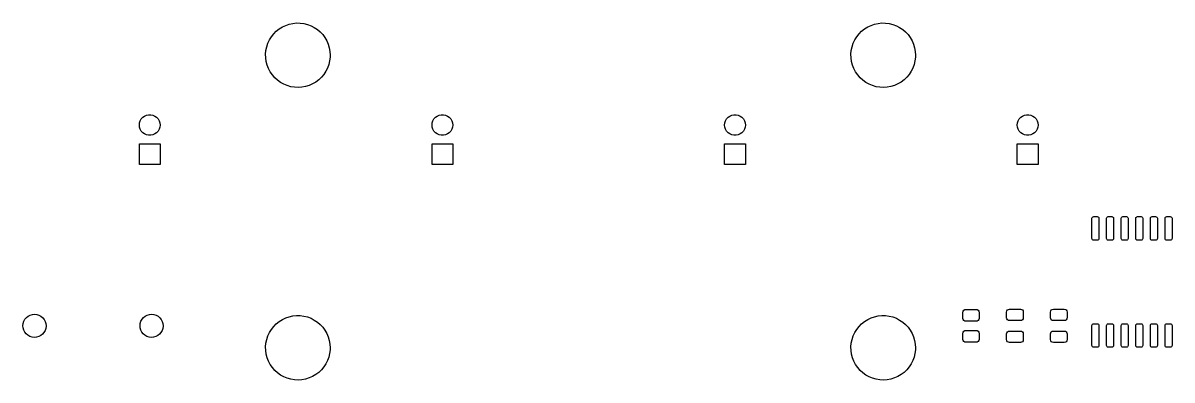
# Model space of a CAD drawing. Extents: x 17 to 415, y -139 to -108.
# Drawn here: x 115.8 to 215.6, y -138.7 to -107.7 of the extents above; entities that cross this region are included whole.
import ezdxf

# ---------------------------------------------------------------- set-up
doc = ezdxf.new("R2010")
doc.units = 0
doc.layers.add('BLACK', color=7, linetype='CONTINUOUS')

msp = doc.modelspace()

# ---------------------------------------------------------------- linework, layer by layer
at = {"layer": 'BLACK', "linetype": 'CONTINUOUS'}
for p, q in [((139.262, -107.724), (139.583, -107.692)), ((139.583, -107.692), (139.905, -107.698)), ((139.905, -107.698), (140.225, -107.74)), ((190.062, -107.724), (190.383, -107.692)), ((190.383, -107.692), (190.705, -107.698)), ((190.705, -107.698), (191.025, -107.74)), ((137.401, -108.892), (137.6, -108.638)), ((137.6, -108.638), (137.826, -108.409)), ((137.826, -108.409), (138.078, -108.208)), ((138.078, -108.208), (138.351, -108.036)), ((138.351, -108.036), (138.642, -107.898)), ((138.642, -107.898), (138.947, -107.793)), ((138.947, -107.793), (139.262, -107.724)), ((140.225, -107.74), (140.537, -107.818)), ((140.537, -107.818), (140.839, -107.932)), ((140.839, -107.932), (141.125, -108.08)), ((141.125, -108.08), (141.393, -108.26)), ((141.393, -108.26), (141.638, -108.469)), ((141.638, -108.469), (141.857, -108.705)), ((188.201, -108.892), (188.4, -108.638)), ((188.4, -108.638), (188.626, -108.409)), ((188.626, -108.409), (188.878, -108.208)), ((188.878, -108.208), (189.151, -108.036)), ((189.151, -108.036), (189.442, -107.898)), ((189.442, -107.898), (189.747, -107.793)), ((189.747, -107.793), (190.062, -107.724)), ((191.025, -107.74), (191.337, -107.818)), ((191.337, -107.818), (191.639, -107.932)), ((191.639, -107.932), (191.925, -108.08)), ((191.925, -108.08), (192.193, -108.26)), ((192.193, -108.26), (192.438, -108.469)), ((192.438, -108.469), (192.657, -108.705)), ((136.995, -109.765), (137.097, -109.459)), ((137.097, -109.459), (137.232, -109.167)), ((137.232, -109.167), (137.401, -108.892)), ((141.857, -108.705), (142.048, -108.965)), ((142.048, -108.965), (142.208, -109.245)), ((142.208, -109.245), (142.334, -109.542)), ((142.334, -109.542), (142.426, -109.851)), ((187.795, -109.765), (187.897, -109.459)), ((187.897, -109.459), (188.032, -109.167)), ((188.032, -109.167), (188.201, -108.892)), ((192.657, -108.705), (192.848, -108.965)), ((192.848, -108.965), (193.008, -109.245)), ((193.008, -109.245), (193.134, -109.542)), ((193.134, -109.542), (193.226, -109.851)), ((136.901, -110.402), (136.93, -110.081)), ((136.91, -110.724), (136.901, -110.402)), ((136.93, -110.081), (136.995, -109.765)), ((142.426, -109.851), (142.481, -110.168)), ((142.494, -110.666), (142.456, -110.986)), ((142.481, -110.168), (142.5, -110.49)), ((142.5, -110.49), (142.494, -110.666)), ((187.701, -110.402), (187.73, -110.081)), ((187.71, -110.724), (187.701, -110.402)), ((187.73, -110.081), (187.795, -109.765)), ((193.226, -109.851), (193.281, -110.168)), ((193.294, -110.666), (193.256, -110.986)), ((193.281, -110.168), (193.3, -110.49)), ((193.3, -110.49), (193.294, -110.666)), ((136.955, -111.043), (136.91, -110.724)), ((137.037, -111.355), (136.955, -111.043)), ((137.154, -111.656), (137.037, -111.355)), ((137.305, -111.94), (137.154, -111.656)), ((142.27, -111.602), (142.125, -111.89)), ((142.38, -111.299), (142.27, -111.602)), ((142.456, -110.986), (142.38, -111.299)), ((187.755, -111.043), (187.71, -110.724)), ((187.837, -111.355), (187.755, -111.043)), ((187.954, -111.656), (187.837, -111.355)), ((188.105, -111.94), (187.954, -111.656)), ((193.07, -111.602), (192.925, -111.89)), ((193.18, -111.299), (193.07, -111.602)), ((193.256, -110.986), (193.18, -111.299)), ((137.488, -112.206), (137.305, -111.94)), ((137.699, -112.449), (137.488, -112.206)), ((137.938, -112.666), (137.699, -112.449)), ((138.2, -112.854), (137.938, -112.666)), ((141.507, -112.629), (141.249, -112.822)), ((141.741, -112.407), (141.507, -112.629)), ((141.948, -112.159), (141.741, -112.407)), ((142.125, -111.89), (141.948, -112.159)), ((188.288, -112.206), (188.105, -111.94)), ((188.499, -112.449), (188.288, -112.206)), ((188.738, -112.666), (188.499, -112.449)), ((189, -112.854), (188.738, -112.666)), ((192.307, -112.629), (192.049, -112.822)), ((192.541, -112.407), (192.307, -112.629)), ((192.748, -112.159), (192.541, -112.407)), ((192.925, -111.89), (192.748, -112.159)), ((138.481, -113.011), (138.2, -112.854)), ((138.779, -113.134), (138.481, -113.011)), ((139.089, -113.223), (138.779, -113.134)), ((139.407, -113.275), (139.089, -113.223)), ((139.729, -113.29), (139.407, -113.275)), ((140.051, -113.268), (139.729, -113.29)), ((140.368, -113.209), (140.051, -113.268)), ((140.676, -113.114), (140.368, -113.209)), ((140.971, -112.985), (140.676, -113.114)), ((141.249, -112.822), (140.971, -112.985)), ((189.281, -113.011), (189, -112.854)), ((189.579, -113.134), (189.281, -113.011)), ((189.889, -113.223), (189.579, -113.134)), ((190.207, -113.275), (189.889, -113.223)), ((190.529, -113.29), (190.207, -113.275)), ((190.851, -113.268), (190.529, -113.29)), ((191.168, -113.209), (190.851, -113.268)), ((191.476, -113.114), (191.168, -113.209)), ((191.771, -112.985), (191.476, -113.114)), ((192.049, -112.822), (191.771, -112.985)), ((126.561, -115.695), (126.745, -115.656)), ((126.745, -115.656), (126.933, -115.656)), ((126.933, -115.656), (127.117, -115.695)), ((151.961, -115.695), (152.145, -115.656)), ((152.145, -115.656), (152.333, -115.656)), ((152.333, -115.656), (152.517, -115.695)), ((177.361, -115.695), (177.545, -115.656)), ((177.545, -115.656), (177.733, -115.656)), ((177.733, -115.656), (177.917, -115.695)), ((202.761, -115.695), (202.945, -115.656)), ((202.945, -115.656), (203.133, -115.656)), ((203.133, -115.656), (203.317, -115.695)), ((125.939, -116.551), (125.959, -116.364)), ((125.959, -116.738), (125.939, -116.551)), ((125.959, -116.364), (126.017, -116.185)), ((126.017, -116.185), (126.111, -116.022)), ((126.111, -116.022), (126.237, -115.882)), ((126.237, -115.882), (126.389, -115.772)), ((126.389, -115.772), (126.561, -115.695)), ((127.117, -115.695), (127.289, -115.772)), ((127.289, -115.772), (127.441, -115.882)), ((127.441, -115.882), (127.567, -116.022)), ((127.567, -116.022), (127.661, -116.185)), ((127.661, -116.185), (127.719, -116.364)), ((127.719, -116.364), (127.739, -116.551)), ((127.739, -116.551), (127.719, -116.738)), ((151.339, -116.551), (151.359, -116.364)), ((151.359, -116.738), (151.339, -116.551)), ((151.359, -116.364), (151.417, -116.185)), ((151.417, -116.185), (151.511, -116.022)), ((151.511, -116.022), (151.637, -115.882)), ((151.637, -115.882), (151.789, -115.772)), ((151.789, -115.772), (151.961, -115.695)), ((152.517, -115.695), (152.689, -115.772)), ((152.689, -115.772), (152.841, -115.882)), ((152.841, -115.882), (152.967, -116.022)), ((152.967, -116.022), (153.061, -116.185)), ((153.061, -116.185), (153.119, -116.364)), ((153.119, -116.364), (153.139, -116.551)), ((153.139, -116.551), (153.119, -116.738)), ((176.739, -116.551), (176.759, -116.364)), ((176.759, -116.738), (176.739, -116.551)), ((176.759, -116.364), (176.817, -116.185)), ((176.817, -116.185), (176.911, -116.022)), ((176.911, -116.022), (177.037, -115.882)), ((177.037, -115.882), (177.189, -115.772)), ((177.189, -115.772), (177.361, -115.695)), ((177.917, -115.695), (178.089, -115.772)), ((178.089, -115.772), (178.241, -115.882)), ((178.241, -115.882), (178.367, -116.022)), ((178.367, -116.022), (178.461, -116.185)), ((178.461, -116.185), (178.519, -116.364)), ((178.519, -116.364), (178.539, -116.551)), ((178.539, -116.551), (178.519, -116.738)), ((202.139, -116.551), (202.159, -116.364)), ((202.159, -116.738), (202.139, -116.551)), ((202.159, -116.364), (202.217, -116.185)), ((202.217, -116.185), (202.311, -116.022)), ((202.311, -116.022), (202.437, -115.882)), ((202.437, -115.882), (202.589, -115.772)), ((202.589, -115.772), (202.761, -115.695)), ((203.317, -115.695), (203.489, -115.772)), ((203.489, -115.772), (203.641, -115.882)), ((203.641, -115.882), (203.767, -116.022)), ((203.767, -116.022), (203.861, -116.185)), ((203.861, -116.185), (203.919, -116.364)), ((203.919, -116.364), (203.939, -116.551)), ((203.939, -116.551), (203.919, -116.738)), ((126.017, -116.917), (125.959, -116.738)), ((126.111, -117.08), (126.017, -116.917)), ((126.237, -117.22), (126.111, -117.08)), ((126.389, -117.33), (126.237, -117.22)), ((126.561, -117.407), (126.389, -117.33)), ((126.745, -117.446), (126.561, -117.407)), ((126.933, -117.446), (126.745, -117.446)), ((127.117, -117.407), (126.933, -117.446)), ((127.289, -117.33), (127.117, -117.407)), ((127.441, -117.22), (127.289, -117.33)), ((127.567, -117.08), (127.441, -117.22)), ((127.661, -116.917), (127.567, -117.08)), ((127.719, -116.738), (127.661, -116.917)), ((151.417, -116.917), (151.359, -116.738)), ((151.511, -117.08), (151.417, -116.917)), ((151.637, -117.22), (151.511, -117.08)), ((151.789, -117.33), (151.637, -117.22)), ((151.961, -117.407), (151.789, -117.33)), ((152.145, -117.446), (151.961, -117.407)), ((152.333, -117.446), (152.145, -117.446)), ((152.517, -117.407), (152.333, -117.446)), ((152.689, -117.33), (152.517, -117.407)), ((152.841, -117.22), (152.689, -117.33)), ((152.967, -117.08), (152.841, -117.22)), ((153.061, -116.917), (152.967, -117.08)), ((153.119, -116.738), (153.061, -116.917)), ((176.817, -116.917), (176.759, -116.738)), ((176.911, -117.08), (176.817, -116.917)), ((177.037, -117.22), (176.911, -117.08)), ((177.189, -117.33), (177.037, -117.22)), ((177.361, -117.407), (177.189, -117.33)), ((177.545, -117.446), (177.361, -117.407)), ((177.733, -117.446), (177.545, -117.446)), ((177.917, -117.407), (177.733, -117.446)), ((178.089, -117.33), (177.917, -117.407)), ((178.241, -117.22), (178.089, -117.33)), ((178.367, -117.08), (178.241, -117.22)), ((178.461, -116.917), (178.367, -117.08)), ((178.519, -116.738), (178.461, -116.917)), ((202.217, -116.917), (202.159, -116.738)), ((202.311, -117.08), (202.217, -116.917)), ((202.437, -117.22), (202.311, -117.08)), ((202.589, -117.33), (202.437, -117.22)), ((202.761, -117.407), (202.589, -117.33)), ((202.945, -117.446), (202.761, -117.407)), ((203.133, -117.446), (202.945, -117.446)), ((203.317, -117.407), (203.133, -117.446)), ((203.489, -117.33), (203.317, -117.407)), ((203.641, -117.22), (203.489, -117.33)), ((203.767, -117.08), (203.641, -117.22)), ((203.861, -116.917), (203.767, -117.08)), ((203.919, -116.738), (203.861, -116.917)), ((125.939, -119.991), (125.939, -118.191)), ((125.939, -118.191), (127.739, -118.191)), ((127.739, -118.191), (127.739, -119.991)), ((151.339, -119.991), (151.339, -118.191)), ((151.339, -118.191), (153.139, -118.191)), ((153.139, -118.191), (153.139, -119.991)), ((176.739, -119.991), (176.739, -118.191)), ((176.739, -118.191), (178.539, -118.191)), ((178.539, -118.191), (178.539, -119.991)), ((202.139, -119.991), (202.139, -118.191)), ((202.139, -118.191), (203.939, -118.191)), ((203.939, -118.191), (203.939, -119.991)), ((127.739, -119.991), (125.939, -119.991)), ((153.139, -119.991), (151.339, -119.991)), ((178.539, -119.991), (176.739, -119.991)), ((203.939, -119.991), (202.139, -119.991)), ((208.615, -124.65), (208.626, -124.593)), ((208.615, -126.4), (208.615, -124.65)), ((208.626, -124.593), (208.659, -124.544)), ((208.659, -124.544), (208.708, -124.511)), ((208.708, -124.511), (208.765, -124.5)), ((208.765, -124.5), (209.065, -124.5)), ((209.065, -124.5), (209.122, -124.511)), ((209.122, -124.511), (209.171, -124.544)), ((209.171, -124.544), (209.204, -124.593)), ((209.204, -124.593), (209.215, -124.65)), ((209.215, -124.65), (209.215, -126.4)), ((209.885, -124.65), (209.896, -124.593)), ((209.885, -126.4), (209.885, -124.65)), ((209.896, -124.593), (209.929, -124.544)), ((209.929, -124.544), (209.978, -124.511)), ((209.978, -124.511), (210.035, -124.5)), ((210.035, -124.5), (210.335, -124.5)), ((210.335, -124.5), (210.392, -124.511)), ((210.392, -124.511), (210.441, -124.544)), ((210.441, -124.544), (210.474, -124.593)), ((210.474, -124.593), (210.485, -124.65)), ((210.485, -124.65), (210.485, -126.4)), ((211.155, -124.65), (211.166, -124.593)), ((211.155, -126.4), (211.155, -124.65)), ((211.166, -124.593), (211.199, -124.544)), ((211.199, -124.544), (211.248, -124.511)), ((211.248, -124.511), (211.305, -124.5)), ((211.305, -124.5), (211.605, -124.5)), ((211.605, -124.5), (211.662, -124.511)), ((211.662, -124.511), (211.711, -124.544)), ((211.711, -124.544), (211.744, -124.593)), ((211.744, -124.593), (211.755, -124.65)), ((211.755, -124.65), (211.755, -126.4)), ((212.425, -124.65), (212.436, -124.593)), ((212.425, -126.4), (212.425, -124.65)), ((212.436, -124.593), (212.469, -124.544)), ((212.469, -124.544), (212.518, -124.511)), ((212.518, -124.511), (212.575, -124.5)), ((212.575, -124.5), (212.875, -124.5)), ((212.875, -124.5), (212.932, -124.511)), ((212.932, -124.511), (212.981, -124.544)), ((212.981, -124.544), (213.014, -124.593)), ((213.014, -124.593), (213.025, -124.65)), ((213.025, -124.65), (213.025, -126.4)), ((213.695, -124.65), (213.706, -124.593)), ((213.695, -126.4), (213.695, -124.65)), ((213.706, -124.593), (213.739, -124.544)), ((213.739, -124.544), (213.788, -124.511)), ((213.788, -124.511), (213.845, -124.5)), ((213.845, -124.5), (214.145, -124.5)), ((214.145, -124.5), (214.202, -124.511)), ((214.202, -124.511), (214.251, -124.544)), ((214.251, -124.544), (214.284, -124.593)), ((214.284, -124.593), (214.295, -124.65)), ((214.295, -124.65), (214.295, -126.4)), ((214.965, -124.65), (214.976, -124.593)), ((214.965, -126.4), (214.965, -124.65)), ((214.976, -124.593), (215.009, -124.544)), ((215.009, -124.544), (215.058, -124.511)), ((215.058, -124.511), (215.115, -124.5)), ((215.115, -124.5), (215.415, -124.5)), ((215.415, -124.5), (215.472, -124.511)), ((215.472, -124.511), (215.521, -124.544)), ((215.521, -124.544), (215.554, -124.593)), ((215.554, -124.593), (215.565, -124.65)), ((215.565, -124.65), (215.565, -126.4)), ((208.626, -126.457), (208.615, -126.4)), ((208.659, -126.506), (208.626, -126.457)), ((208.708, -126.539), (208.659, -126.506)), ((208.765, -126.55), (208.708, -126.539)), ((209.065, -126.55), (208.765, -126.55)), ((209.122, -126.539), (209.065, -126.55)), ((209.171, -126.506), (209.122, -126.539)), ((209.204, -126.457), (209.171, -126.506)), ((209.215, -126.4), (209.204, -126.457)), ((209.896, -126.457), (209.885, -126.4)), ((209.929, -126.506), (209.896, -126.457)), ((209.978, -126.539), (209.929, -126.506)), ((210.035, -126.55), (209.978, -126.539)), ((210.335, -126.55), (210.035, -126.55)), ((210.392, -126.539), (210.335, -126.55)), ((210.441, -126.506), (210.392, -126.539)), ((210.474, -126.457), (210.441, -126.506)), ((210.485, -126.4), (210.474, -126.457)), ((211.166, -126.457), (211.155, -126.4)), ((211.199, -126.506), (211.166, -126.457)), ((211.248, -126.539), (211.199, -126.506)), ((211.305, -126.55), (211.248, -126.539)), ((211.605, -126.55), (211.305, -126.55)), ((211.662, -126.539), (211.605, -126.55)), ((211.711, -126.506), (211.662, -126.539)), ((211.744, -126.457), (211.711, -126.506)), ((211.755, -126.4), (211.744, -126.457)), ((212.436, -126.457), (212.425, -126.4)), ((212.469, -126.506), (212.436, -126.457)), ((212.518, -126.539), (212.469, -126.506)), ((212.575, -126.55), (212.518, -126.539)), ((212.875, -126.55), (212.575, -126.55)), ((212.932, -126.539), (212.875, -126.55)), ((212.981, -126.506), (212.932, -126.539)), ((213.014, -126.457), (212.981, -126.506)), ((213.025, -126.4), (213.014, -126.457)), ((213.706, -126.457), (213.695, -126.4)), ((213.739, -126.506), (213.706, -126.457)), ((213.788, -126.539), (213.739, -126.506)), ((213.845, -126.55), (213.788, -126.539)), ((214.145, -126.55), (213.845, -126.55)), ((214.202, -126.539), (214.145, -126.55)), ((214.251, -126.506), (214.202, -126.539)), ((214.284, -126.457), (214.251, -126.506)), ((214.295, -126.4), (214.284, -126.457)), ((214.976, -126.457), (214.965, -126.4)), ((215.009, -126.506), (214.976, -126.457)), ((215.058, -126.539), (215.009, -126.506)), ((215.115, -126.55), (215.058, -126.539)), ((215.415, -126.55), (215.115, -126.55)), ((215.472, -126.539), (215.415, -126.55)), ((215.521, -126.506), (215.472, -126.539)), ((215.554, -126.457), (215.521, -126.506)), ((215.565, -126.4), (215.554, -126.457)), ((197.439, -132.714), (197.493, -132.633)), ((197.493, -132.633), (197.574, -132.579)), ((197.574, -132.579), (197.67, -132.56)), ((197.67, -132.56), (198.57, -132.56)), ((198.57, -132.56), (198.666, -132.579)), ((198.666, -132.579), (198.747, -132.633)), ((198.747, -132.633), (198.801, -132.714)), ((201.224, -132.689), (201.278, -132.608)), ((201.278, -132.608), (201.359, -132.554)), ((201.359, -132.554), (201.455, -132.535)), ((201.455, -132.535), (202.405, -132.535)), ((202.405, -132.535), (202.501, -132.554)), ((202.501, -132.554), (202.582, -132.608)), ((202.582, -132.608), (202.636, -132.689)), ((205.034, -132.689), (205.088, -132.608)), ((205.088, -132.608), (205.169, -132.554)), ((205.169, -132.554), (205.265, -132.535)), ((205.265, -132.535), (206.215, -132.535)), ((206.215, -132.535), (206.311, -132.554)), ((206.311, -132.554), (206.392, -132.608)), ((206.392, -132.608), (206.446, -132.689)), ((115.862, -133.777), (115.921, -133.591)), ((115.921, -133.591), (116.015, -133.42)), ((116.015, -133.42), (116.14, -133.271)), ((116.14, -133.271), (116.292, -133.148)), ((116.292, -133.148), (116.465, -133.058)), ((116.465, -133.058), (116.653, -133.003)), ((116.653, -133.003), (116.847, -132.985)), ((116.847, -132.985), (117.041, -133.005)), ((117.041, -133.005), (117.228, -133.063)), ((117.228, -133.063), (117.399, -133.156)), ((117.399, -133.156), (117.55, -133.28)), ((117.55, -133.28), (117.673, -133.432)), ((117.673, -133.432), (117.765, -133.604)), ((117.765, -133.604), (117.821, -133.791)), ((126.022, -133.777), (126.081, -133.591)), ((126.081, -133.591), (126.175, -133.42)), ((126.175, -133.42), (126.3, -133.271)), ((126.3, -133.271), (126.452, -133.148)), ((126.452, -133.148), (126.625, -133.058)), ((126.625, -133.058), (126.813, -133.003)), ((126.813, -133.003), (127.007, -132.985)), ((127.007, -132.985), (127.201, -133.005)), ((127.201, -133.005), (127.388, -133.063)), ((127.388, -133.063), (127.559, -133.156)), ((127.559, -133.156), (127.71, -133.28)), ((127.71, -133.28), (127.833, -133.432)), ((127.833, -133.432), (127.925, -133.604)), ((127.925, -133.604), (127.981, -133.791)), ((137.826, -133.809), (138.078, -133.608)), ((138.078, -133.608), (138.351, -133.436)), ((138.351, -133.436), (138.642, -133.298)), ((138.642, -133.298), (138.947, -133.193)), ((138.947, -133.193), (139.262, -133.124)), ((139.262, -133.124), (139.583, -133.092)), ((139.583, -133.092), (139.905, -133.098)), ((139.905, -133.098), (140.225, -133.14)), ((140.225, -133.14), (140.537, -133.218)), ((140.537, -133.218), (140.839, -133.332)), ((140.839, -133.332), (141.125, -133.48)), ((141.125, -133.48), (141.393, -133.66)), ((188.626, -133.809), (188.878, -133.608)), ((188.878, -133.608), (189.151, -133.436)), ((189.151, -133.436), (189.442, -133.298)), ((189.442, -133.298), (189.747, -133.193)), ((189.747, -133.193), (190.062, -133.124)), ((190.062, -133.124), (190.383, -133.092)), ((190.383, -133.092), (190.705, -133.098)), ((190.705, -133.098), (191.025, -133.14)), ((191.025, -133.14), (191.337, -133.218)), ((191.337, -133.218), (191.639, -133.332)), ((191.639, -133.332), (191.925, -133.48)), ((191.925, -133.48), (192.193, -133.66)), ((197.42, -132.81), (197.439, -132.714)), ((197.42, -133.335), (197.42, -132.81)), ((197.439, -133.431), (197.42, -133.335)), ((197.493, -133.512), (197.439, -133.431)), ((197.574, -133.566), (197.493, -133.512)), ((197.67, -133.585), (197.574, -133.566)), ((198.57, -133.585), (197.67, -133.585)), ((198.666, -133.566), (198.57, -133.585)), ((198.747, -133.512), (198.666, -133.566)), ((198.801, -133.431), (198.747, -133.512)), ((198.801, -132.714), (198.82, -132.81)), ((198.82, -133.335), (198.801, -133.431)), ((198.82, -132.81), (198.82, -133.335)), ((201.205, -132.785), (201.224, -132.689)), ((201.205, -133.285), (201.205, -132.785)), ((201.224, -133.381), (201.205, -133.285)), ((201.278, -133.462), (201.224, -133.381)), ((201.359, -133.516), (201.278, -133.462)), ((201.455, -133.535), (201.359, -133.516)), ((202.405, -133.535), (201.455, -133.535)), ((202.501, -133.516), (202.405, -133.535)), ((202.582, -133.462), (202.501, -133.516)), ((202.636, -133.381), (202.582, -133.462)), ((202.636, -132.689), (202.655, -132.785)), ((202.655, -133.285), (202.636, -133.381)), ((202.655, -132.785), (202.655, -133.285)), ((205.015, -132.785), (205.034, -132.689)), ((205.015, -133.285), (205.015, -132.785)), ((205.034, -133.381), (205.015, -133.285)), ((205.088, -133.462), (205.034, -133.381)), ((205.169, -133.516), (205.088, -133.462)), ((205.265, -133.535), (205.169, -133.516)), ((206.215, -133.535), (205.265, -133.535)), ((206.311, -133.516), (206.215, -133.535)), ((206.392, -133.462), (206.311, -133.516)), ((206.446, -133.381), (206.392, -133.462)), ((206.446, -132.689), (206.465, -132.785)), ((206.465, -133.285), (206.446, -133.381)), ((206.465, -132.785), (206.465, -133.285)), ((115.84, -133.971), (115.862, -133.777)), ((115.856, -134.166), (115.84, -133.971)), ((115.91, -134.353), (115.856, -134.166)), ((115.999, -134.527), (115.91, -134.353)), ((116.121, -134.68), (115.999, -134.527)), ((117.657, -134.561), (117.53, -134.709)), ((117.754, -134.392), (117.657, -134.561)), ((117.815, -134.207), (117.754, -134.392)), ((117.84, -134.013), (117.815, -134.207)), ((117.821, -133.791), (117.84, -133.985)), ((117.84, -133.985), (117.84, -134.013)), ((126, -133.971), (126.022, -133.777)), ((126.016, -134.166), (126, -133.971)), ((126.07, -134.353), (126.016, -134.166)), ((126.159, -134.527), (126.07, -134.353)), ((126.281, -134.68), (126.159, -134.527)), ((127.817, -134.561), (127.69, -134.709)), ((127.914, -134.392), (127.817, -134.561)), ((127.975, -134.207), (127.914, -134.392)), ((128, -134.013), (127.975, -134.207)), ((127.981, -133.791), (128, -133.985)), ((128, -133.985), (128, -134.013)), ((137.097, -134.859), (137.232, -134.567)), ((137.232, -134.567), (137.401, -134.292)), ((137.401, -134.292), (137.6, -134.038)), ((137.6, -134.038), (137.826, -133.809)), ((141.393, -133.66), (141.638, -133.869)), ((141.638, -133.869), (141.857, -134.105)), ((141.857, -134.105), (142.048, -134.365)), ((142.048, -134.365), (142.208, -134.645)), ((187.897, -134.859), (188.032, -134.567)), ((188.032, -134.567), (188.201, -134.292)), ((188.201, -134.292), (188.4, -134.038)), ((188.4, -134.038), (188.626, -133.809)), ((192.193, -133.66), (192.438, -133.869)), ((192.438, -133.869), (192.657, -134.105)), ((192.657, -134.105), (192.848, -134.365)), ((192.848, -134.365), (193.008, -134.645)), ((197.42, -134.635), (197.439, -134.539)), ((197.439, -134.539), (197.493, -134.458)), ((197.493, -134.458), (197.574, -134.404)), ((197.574, -134.404), (197.67, -134.385)), ((197.67, -134.385), (198.57, -134.385)), ((198.57, -134.385), (198.666, -134.404)), ((198.666, -134.404), (198.747, -134.458)), ((198.747, -134.458), (198.801, -134.539)), ((198.801, -134.539), (198.82, -134.635)), ((201.205, -134.685), (201.224, -134.589)), ((201.224, -134.589), (201.278, -134.508)), ((201.278, -134.508), (201.359, -134.454)), ((201.359, -134.454), (201.455, -134.435)), ((201.455, -134.435), (202.405, -134.435)), ((202.405, -134.435), (202.501, -134.454)), ((202.501, -134.454), (202.582, -134.508)), ((202.582, -134.508), (202.636, -134.589)), ((202.636, -134.589), (202.655, -134.685)), ((205.015, -134.685), (205.034, -134.589)), ((205.034, -134.589), (205.088, -134.508)), ((205.088, -134.508), (205.169, -134.454)), ((205.169, -134.454), (205.265, -134.435)), ((205.265, -134.435), (206.215, -134.435)), ((206.215, -134.435), (206.311, -134.454)), ((206.311, -134.454), (206.392, -134.508)), ((206.392, -134.508), (206.446, -134.589)), ((206.446, -134.589), (206.465, -134.685)), ((208.615, -133.95), (208.626, -133.893)), ((208.615, -135.7), (208.615, -133.95)), ((208.626, -133.893), (208.659, -133.844)), ((208.659, -133.844), (208.708, -133.811)), ((208.708, -133.811), (208.765, -133.8)), ((208.765, -133.8), (209.065, -133.8)), ((209.065, -133.8), (209.122, -133.811)), ((209.122, -133.811), (209.171, -133.844)), ((209.171, -133.844), (209.204, -133.893)), ((209.204, -133.893), (209.215, -133.95)), ((209.215, -133.95), (209.215, -135.7)), ((209.885, -133.95), (209.896, -133.893)), ((209.885, -135.7), (209.885, -133.95)), ((209.896, -133.893), (209.929, -133.844)), ((209.929, -133.844), (209.978, -133.811)), ((209.978, -133.811), (210.035, -133.8)), ((210.035, -133.8), (210.335, -133.8)), ((210.335, -133.8), (210.392, -133.811)), ((210.392, -133.811), (210.441, -133.844)), ((210.441, -133.844), (210.474, -133.893)), ((210.474, -133.893), (210.485, -133.95)), ((210.485, -133.95), (210.485, -135.7)), ((211.155, -133.95), (211.166, -133.893)), ((211.155, -135.7), (211.155, -133.95)), ((211.166, -133.893), (211.199, -133.844)), ((211.199, -133.844), (211.248, -133.811)), ((211.248, -133.811), (211.305, -133.8)), ((211.305, -133.8), (211.605, -133.8)), ((211.605, -133.8), (211.662, -133.811)), ((211.662, -133.811), (211.711, -133.844)), ((211.711, -133.844), (211.744, -133.893)), ((211.744, -133.893), (211.755, -133.95)), ((211.755, -133.95), (211.755, -135.7)), ((212.425, -133.95), (212.436, -133.893)), ((212.425, -135.7), (212.425, -133.95)), ((212.436, -133.893), (212.469, -133.844)), ((212.469, -133.844), (212.518, -133.811)), ((212.518, -133.811), (212.575, -133.8)), ((212.575, -133.8), (212.875, -133.8)), ((212.875, -133.8), (212.932, -133.811)), ((212.932, -133.811), (212.981, -133.844)), ((212.981, -133.844), (213.014, -133.893)), ((213.014, -133.893), (213.025, -133.95)), ((213.025, -133.95), (213.025, -135.7)), ((213.695, -133.95), (213.706, -133.893)), ((213.695, -135.7), (213.695, -133.95)), ((213.706, -133.893), (213.739, -133.844)), ((213.739, -133.844), (213.788, -133.811)), ((213.788, -133.811), (213.845, -133.8)), ((213.845, -133.8), (214.145, -133.8)), ((214.145, -133.8), (214.202, -133.811)), ((214.202, -133.811), (214.251, -133.844)), ((214.251, -133.844), (214.284, -133.893)), ((214.284, -133.893), (214.295, -133.95)), ((214.295, -133.95), (214.295, -135.7)), ((214.965, -133.95), (214.976, -133.893)), ((214.965, -135.7), (214.965, -133.95)), ((214.976, -133.893), (215.009, -133.844)), ((215.009, -133.844), (215.058, -133.811)), ((215.058, -133.811), (215.115, -133.8)), ((215.115, -133.8), (215.415, -133.8)), ((215.415, -133.8), (215.472, -133.811)), ((215.472, -133.811), (215.521, -133.844)), ((215.521, -133.844), (215.554, -133.893)), ((215.554, -133.893), (215.565, -133.95)), ((215.565, -133.95), (215.565, -135.7)), ((116.269, -134.806), (116.121, -134.68)), ((116.44, -134.901), (116.269, -134.806)), ((116.625, -134.962), (116.44, -134.901)), ((116.819, -134.985), (116.625, -134.962)), ((117.014, -134.97), (116.819, -134.985)), ((117.202, -134.917), (117.014, -134.97)), ((117.376, -134.829), (117.202, -134.917)), ((117.53, -134.709), (117.376, -134.829)), ((126.429, -134.806), (126.281, -134.68)), ((126.6, -134.901), (126.429, -134.806)), ((126.785, -134.962), (126.6, -134.901)), ((126.979, -134.985), (126.785, -134.962)), ((127.174, -134.97), (126.979, -134.985)), ((127.362, -134.917), (127.174, -134.97)), ((127.536, -134.829), (127.362, -134.917)), ((127.69, -134.709), (127.536, -134.829)), ((136.901, -135.802), (136.93, -135.481)), ((136.93, -135.481), (136.995, -135.165)), ((136.995, -135.165), (137.097, -134.859)), ((142.208, -134.645), (142.334, -134.942)), ((142.334, -134.942), (142.426, -135.251)), ((142.426, -135.251), (142.481, -135.568)), ((142.481, -135.568), (142.5, -135.89)), ((187.701, -135.802), (187.73, -135.481)), ((187.73, -135.481), (187.795, -135.165)), ((187.795, -135.165), (187.897, -134.859)), ((193.008, -134.645), (193.134, -134.942)), ((193.134, -134.942), (193.226, -135.251)), ((193.226, -135.251), (193.281, -135.568)), ((193.281, -135.568), (193.3, -135.89)), ((197.42, -135.16), (197.42, -134.635)), ((197.439, -135.256), (197.42, -135.16)), ((197.493, -135.337), (197.439, -135.256)), ((197.574, -135.391), (197.493, -135.337)), ((197.67, -135.41), (197.574, -135.391)), ((198.57, -135.41), (197.67, -135.41)), ((198.666, -135.391), (198.57, -135.41)), ((198.747, -135.337), (198.666, -135.391)), ((198.801, -135.256), (198.747, -135.337)), ((198.82, -135.16), (198.801, -135.256)), ((198.82, -134.635), (198.82, -135.16)), ((201.205, -135.185), (201.205, -134.685)), ((201.224, -135.281), (201.205, -135.185)), ((201.278, -135.362), (201.224, -135.281)), ((201.359, -135.416), (201.278, -135.362)), ((201.455, -135.435), (201.359, -135.416)), ((202.405, -135.435), (201.455, -135.435)), ((202.501, -135.416), (202.405, -135.435)), ((202.582, -135.362), (202.501, -135.416)), ((202.636, -135.281), (202.582, -135.362)), ((202.655, -135.185), (202.636, -135.281)), ((202.655, -134.685), (202.655, -135.185)), ((205.015, -135.185), (205.015, -134.685)), ((205.034, -135.281), (205.015, -135.185)), ((205.088, -135.362), (205.034, -135.281)), ((205.169, -135.416), (205.088, -135.362)), ((205.265, -135.435), (205.169, -135.416)), ((206.215, -135.435), (205.265, -135.435)), ((206.311, -135.416), (206.215, -135.435)), ((206.392, -135.362), (206.311, -135.416)), ((206.446, -135.281), (206.392, -135.362)), ((206.465, -135.185), (206.446, -135.281)), ((206.465, -134.685), (206.465, -135.185)), ((136.91, -136.124), (136.901, -135.802)), ((136.955, -136.443), (136.91, -136.124)), ((137.037, -136.755), (136.955, -136.443)), ((142.456, -136.386), (142.38, -136.699)), ((142.494, -136.066), (142.456, -136.386)), ((142.5, -135.89), (142.494, -136.066)), ((187.71, -136.124), (187.701, -135.802)), ((187.755, -136.443), (187.71, -136.124)), ((187.837, -136.755), (187.755, -136.443)), ((193.256, -136.386), (193.18, -136.699)), ((193.294, -136.066), (193.256, -136.386)), ((193.3, -135.89), (193.294, -136.066)), ((208.626, -135.757), (208.615, -135.7)), ((208.659, -135.806), (208.626, -135.757)), ((208.708, -135.839), (208.659, -135.806)), ((208.765, -135.85), (208.708, -135.839)), ((209.065, -135.85), (208.765, -135.85)), ((209.122, -135.839), (209.065, -135.85)), ((209.171, -135.806), (209.122, -135.839)), ((209.204, -135.757), (209.171, -135.806)), ((209.215, -135.7), (209.204, -135.757)), ((209.896, -135.757), (209.885, -135.7)), ((209.929, -135.806), (209.896, -135.757)), ((209.978, -135.839), (209.929, -135.806)), ((210.035, -135.85), (209.978, -135.839)), ((210.335, -135.85), (210.035, -135.85)), ((210.392, -135.839), (210.335, -135.85)), ((210.441, -135.806), (210.392, -135.839)), ((210.474, -135.757), (210.441, -135.806)), ((210.485, -135.7), (210.474, -135.757)), ((211.166, -135.757), (211.155, -135.7)), ((211.199, -135.806), (211.166, -135.757)), ((211.248, -135.839), (211.199, -135.806)), ((211.305, -135.85), (211.248, -135.839)), ((211.605, -135.85), (211.305, -135.85)), ((211.662, -135.839), (211.605, -135.85)), ((211.711, -135.806), (211.662, -135.839)), ((211.744, -135.757), (211.711, -135.806)), ((211.755, -135.7), (211.744, -135.757)), ((212.436, -135.757), (212.425, -135.7)), ((212.469, -135.806), (212.436, -135.757)), ((212.518, -135.839), (212.469, -135.806)), ((212.575, -135.85), (212.518, -135.839)), ((212.875, -135.85), (212.575, -135.85)), ((212.932, -135.839), (212.875, -135.85)), ((212.981, -135.806), (212.932, -135.839)), ((213.014, -135.757), (212.981, -135.806)), ((213.025, -135.7), (213.014, -135.757)), ((213.706, -135.757), (213.695, -135.7)), ((213.739, -135.806), (213.706, -135.757)), ((213.788, -135.839), (213.739, -135.806)), ((213.845, -135.85), (213.788, -135.839)), ((214.145, -135.85), (213.845, -135.85)), ((214.202, -135.839), (214.145, -135.85)), ((214.251, -135.806), (214.202, -135.839)), ((214.284, -135.757), (214.251, -135.806)), ((214.295, -135.7), (214.284, -135.757)), ((214.976, -135.757), (214.965, -135.7)), ((215.009, -135.806), (214.976, -135.757)), ((215.058, -135.839), (215.009, -135.806)), ((215.115, -135.85), (215.058, -135.839)), ((215.415, -135.85), (215.115, -135.85)), ((215.472, -135.839), (215.415, -135.85)), ((215.521, -135.806), (215.472, -135.839)), ((215.554, -135.757), (215.521, -135.806)), ((215.565, -135.7), (215.554, -135.757)), ((137.154, -137.056), (137.037, -136.755)), ((137.305, -137.34), (137.154, -137.056)), ((137.488, -137.606), (137.305, -137.34)), ((137.699, -137.849), (137.488, -137.606)), ((141.948, -137.559), (141.741, -137.807)), ((142.125, -137.29), (141.948, -137.559)), ((142.27, -137.002), (142.125, -137.29)), ((142.38, -136.699), (142.27, -137.002)), ((187.954, -137.056), (187.837, -136.755)), ((188.105, -137.34), (187.954, -137.056)), ((188.288, -137.606), (188.105, -137.34)), ((188.499, -137.849), (188.288, -137.606)), ((192.748, -137.559), (192.541, -137.807)), ((192.925, -137.29), (192.748, -137.559)), ((193.07, -137.002), (192.925, -137.29)), ((193.18, -136.699), (193.07, -137.002)), ((137.938, -138.066), (137.699, -137.849)), ((138.2, -138.254), (137.938, -138.066)), ((138.481, -138.411), (138.2, -138.254)), ((138.779, -138.534), (138.481, -138.411)), ((139.089, -138.623), (138.779, -138.534)), ((140.368, -138.609), (140.051, -138.668)), ((140.676, -138.514), (140.368, -138.609)), ((140.971, -138.385), (140.676, -138.514)), ((141.249, -138.222), (140.971, -138.385)), ((141.507, -138.029), (141.249, -138.222)), ((141.741, -137.807), (141.507, -138.029)), ((188.738, -138.066), (188.499, -137.849)), ((189, -138.254), (188.738, -138.066)), ((189.281, -138.411), (189, -138.254)), ((189.579, -138.534), (189.281, -138.411)), ((189.889, -138.623), (189.579, -138.534)), ((191.168, -138.609), (190.851, -138.668)), ((191.476, -138.514), (191.168, -138.609)), ((191.771, -138.385), (191.476, -138.514)), ((192.049, -138.222), (191.771, -138.385)), ((192.307, -138.029), (192.049, -138.222)), ((192.541, -137.807), (192.307, -138.029)), ((139.407, -138.675), (139.089, -138.623)), ((139.729, -138.69), (139.407, -138.675)), ((140.051, -138.668), (139.729, -138.69)), ((190.207, -138.675), (189.889, -138.623)), ((190.529, -138.69), (190.207, -138.675)), ((190.851, -138.668), (190.529, -138.69))]:
    msp.add_line(p, q, dxfattribs=at)

doc.saveas('drawing.dxf')
